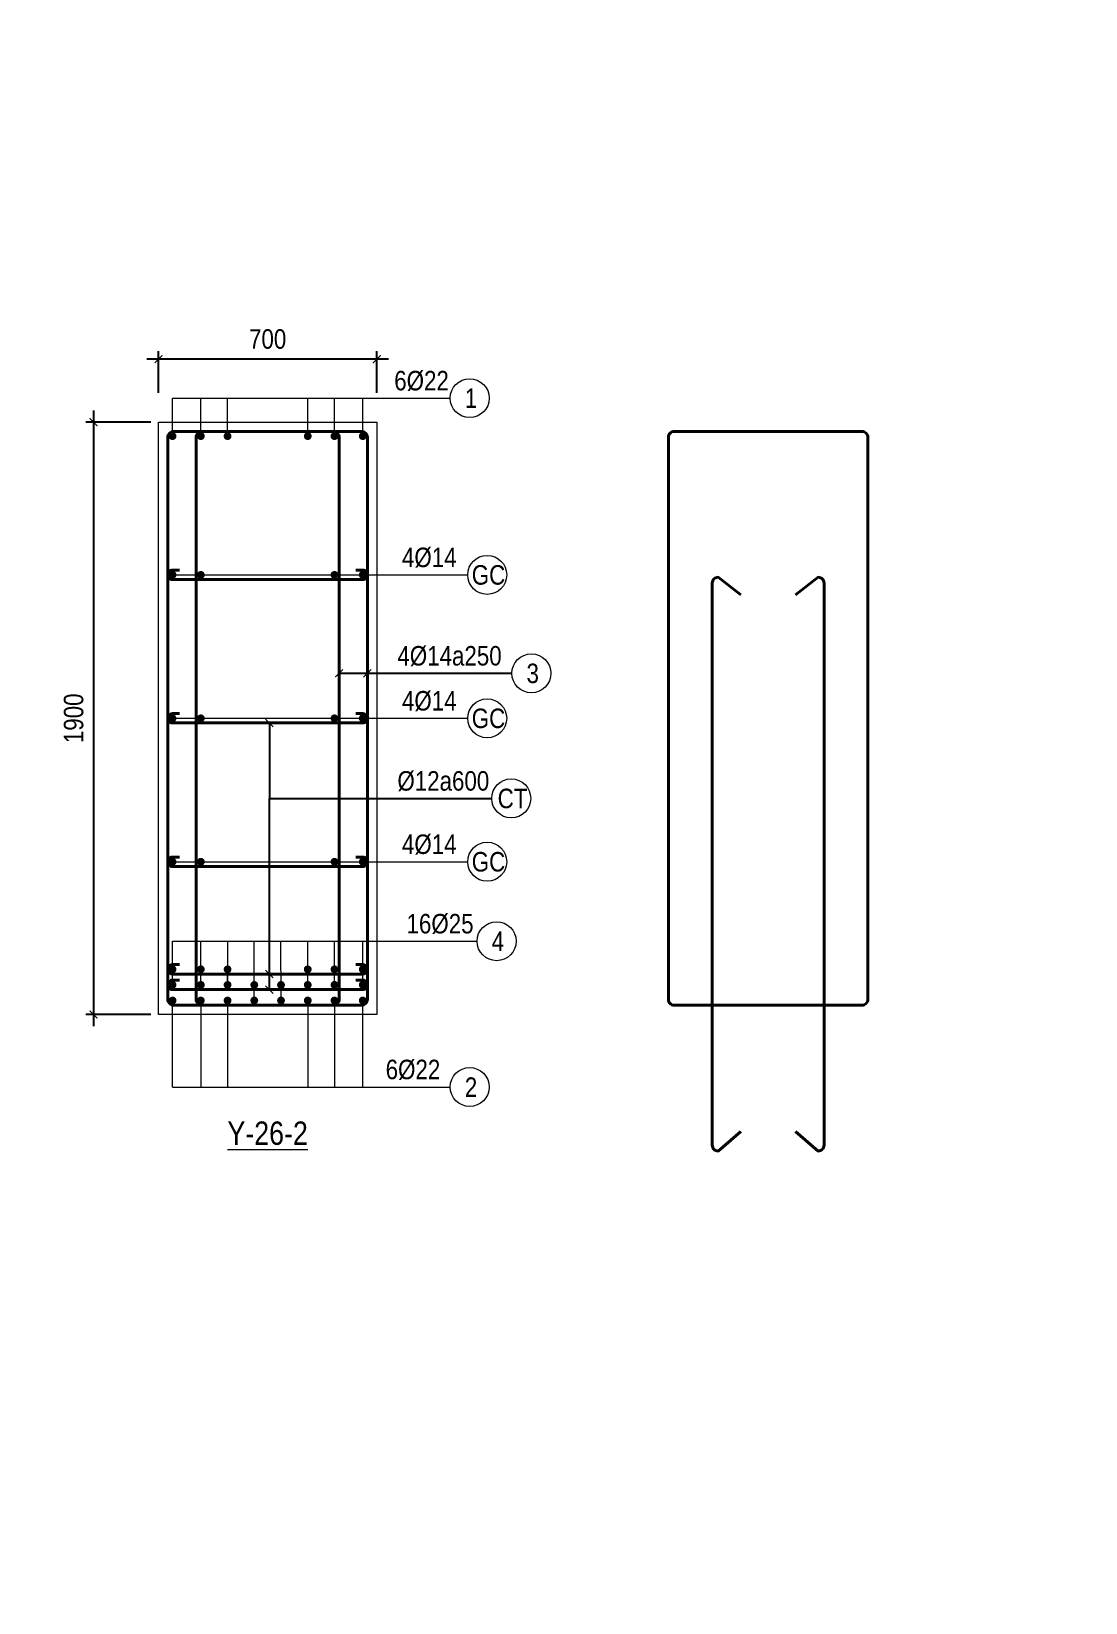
# Model space of a CAD drawing. Header units: millimetres. Extents: x 3014920 to 3563667, y -1638653 to -1356471.
# Drawn here: x 3338178 to 3341559, y -1616561 to -1611522 of the extents above; entities that cross this region are included whole.
import ezdxf
from ezdxf.enums import TextEntityAlignment as Align
from ezdxf.xclip import XClip

# ---------------------------------------------------------------- set-up
doc = ezdxf.new("R2010")
doc.units = ezdxf.units.MM
doc.header["$MEASUREMENT"] = 0
doc.header["$XCLIPFRAME"] = 0
doc.header["$PDMODE"] = 2
doc.linetypes.add('HIDDEN', pattern=[0.375, 0.25, -0.125])
doc.layers.get('0').update_dxf_attribs({"lineweight": 9})
doc.layers.get('Defpoints').update_dxf_attribs({"color": 10, "lineweight": 0})
for name, color, linetype, lineweight in [('CDAI', 21, 'Continuous', 40), ('CTHEP', 50, 'Continuous', 50), ('DBAO', 90, 'Continuous', 13), ('DGIONG', 130, 'Continuous', 13), ('DMo', 9, 'HIDDEN', 9), ('KTH', 154, 'Continuous', 9), ('Net khuat', 8, 'HIDDEN', 13), ('TEXT', 7, 'Continuous', 15)]:
    doc.layers.add(name, color=color, linetype=linetype, lineweight=lineweight)
doc.styles.add('Star-HelCon', font='VHELVCN_0.TTF')
doc.styles.add('TTP-HelCon', font='VHELVCN_0.TTF')
doc.dimstyles.new('TTP-25', dxfattribs={"dimscale": 25, "dimtxt": 2.5, "dimasz": 1, "dimexe": 1, "dimexo": 1, "dimgap": 0.09, "dimtad": 0, "dimdec": 4, "dimrnd": 1, "dimzin": 9, "dimdsep": 46, "dimtxsty": 'TTP-HelCon', "dimblk": 'ARCHTICK', "dimcen": 0.09, "dimdle": 1.5, "dimclrd": 256, "dimclre": 256, "dimclrt": 7, "dimadec": 0, "dimazin": 0, "dimtfac": 1, "dimtdec": 4, "dimtmove": 0, "dimatfit": 3, "dimldrblk": 'ARCHTICK', "dimfxl": 1, "dimtvp": 1, "dimtolj": 1, "dimtzin": 0, "dimarcsym": 0})

# ---------------------------------------------------------------- blocks, each defined once
blk = doc.blocks.new('2Y-24')
at = {"layer": 'CTHEP'}
blk.add_line((1530.00001, -970), (59445.00001, -970), dxfattribs=at)
blk = doc.blocks.new('_ArchTick')
at = {"color": 0, "linetype": 'ByBlock', "const_width": 0.15}
blk.add_lwpolyline([(-0.5, -0.5), (0.5, 0.5)], dxfattribs=at)
blk = doc.blocks.new('*D793')
at = {"layer": 'Defpoints', "color": 0, "ltscale": 500, "transparency": 16777216}
for p in [(3338585.5, -1612774.8), (3338377.2, -1614674.8), (3338585.5, -1614674.8)]:
    blk.add_point(p, dxfattribs=at)
at = {"layer": 'KTH', "lineweight": -2, "ltscale": 500, "transparency": 16777216}
for p, q in [((3338560.5, -1612774.8), (3338352.2, -1612774.8)), ((3338377.2, -1612737.3), (3338377.2, -1614712.3)), ((3338560.5, -1614674.8), (3338352.2, -1614674.8))]:
    blk.add_line(p, q, dxfattribs=at)
at = {"layer": 'KTH', "lineweight": -2, "ltscale": 500, "transparency": 16777216, "xscale": 25, "yscale": 25, "zscale": 25}
for p, rotation in [((3338377.2, -1612774.8), 90), ((3338377.2, -1614674.8), 270)]:
    blk.add_blockref('_ArchTick', p, dxfattribs=dict(at, rotation=rotation))
at = {"layer": 'KTH', "color": 7, "ltscale": 500, "transparency": 16777216, "insert": (3338313.4, -1613724.8), "char_height": 62.5, "attachment_point": 5, "rotation": 90, "style": 'TTP-HelCon'}
blk.add_mtext('\\A1;1900', dxfattribs=at)
blk = doc.blocks.new('*D794')
at = {"layer": 'Defpoints', "color": 0, "ltscale": 500, "transparency": 16777216}
for p in [(3338585.5, -1612572.6), (3338585.5, -1612705.8), (3339285.5, -1612705.8)]:
    blk.add_point(p, dxfattribs=at)
at = {"layer": 'KTH', "lineweight": -2, "ltscale": 500, "transparency": 16777216}
for p, q in [((3339323, -1612572.6), (3338548, -1612572.6)), ((3338585.5, -1612680.8), (3338585.5, -1612547.6)), ((3339285.5, -1612680.8), (3339285.5, -1612547.6))]:
    blk.add_line(p, q, dxfattribs=at)
at = {"layer": 'KTH', "lineweight": -2, "ltscale": 500, "transparency": 16777216, "xscale": 25, "yscale": 25, "zscale": 25, "rotation": 180}
blk.add_blockref('_ArchTick', (3338585.5, -1612572.6), dxfattribs=at)
at = {"layer": 'KTH', "lineweight": -2, "ltscale": 500, "transparency": 16777216, "xscale": 25, "yscale": 25, "zscale": 25}
blk.add_blockref('_ArchTick', (3339285.5, -1612572.6), dxfattribs=at)
at = {"layer": 'KTH', "color": 7, "ltscale": 500, "transparency": 16777216, "insert": (3338935.5, -1612508.7), "char_height": 62.5, "attachment_point": 5, "style": 'TTP-HelCon'}
blk.add_mtext('\\A1;700', dxfattribs=at)
blk = doc.blocks.new('2Y-29')
at = {"layer": 'CTHEP'}
for p, q in [((82396.41101, -489.99841), (8878.4469, -489.99842)), ((82396.41101, -949.99894), (8878.4469, -949.99894)), ((82396.41101, -1409.99947), (8878.4469, -1409.99947))]:
    blk.add_line(p, q, dxfattribs=at)
blk.add_lwpolyline([(8854.99241, -529.99859), (8854.99241, -30), (82444.99991, -30)], dxfattribs=at)
blk = doc.blocks.new('*D1042')
at = {"layer": 'Defpoints', "color": 0, "transparency": 16777216}
for p in [(2727691.3, -2204746.8), (2727691.3, -2205020.8), (2734341.3, -2205020.8)]:
    blk.add_point(p, dxfattribs=at)
at = {"layer": 'KTH', "lineweight": -2, "transparency": 16777216}
for p, q in [((2727691.3, -2204995.8), (2727691.3, -2204721.8)), ((2734341.3, -2204995.8), (2734341.3, -2204721.8)), ((2734378.8, -2204746.8), (2727653.8, -2204746.8))]:
    blk.add_line(p, q, dxfattribs=at)
at = {"layer": 'KTH', "lineweight": -2, "transparency": 16777216, "xscale": 25, "yscale": 25, "zscale": 25, "rotation": 180}
blk.add_blockref('_ArchTick', (2727691.3, -2204746.8), dxfattribs=at)
at = {"layer": 'KTH', "lineweight": -2, "transparency": 16777216, "xscale": 25, "yscale": 25, "zscale": 25}
blk.add_blockref('_ArchTick', (2734341.3, -2204746.8), dxfattribs=at)
at = {"layer": 'KTH', "color": 7, "transparency": 16777216, "insert": (2731016.3, -2204683), "char_height": 62.5, "attachment_point": 5, "style": 'TTP-HelCon'}
blk.add_mtext('\\A1;6650', dxfattribs=at)
blk = doc.blocks.new('2Y-28')
at = {"layer": 'CTHEP'}
blk.add_line((2756960.31386, -2205821.14638), (2725641.30636, -2205821.14638), dxfattribs=at)
at = {"layer": 'CTHEP', "elevation": 0}
for points in [[(2725588.51871, -2205550.81305), (2725588.51871, -2205350.81305), (2756961.31386, -2205350.81305), (2756961.31386, -2205580.81305)], [(2727691.08208, -2205380.81305), (2734341.98978, -2205380.81305)], [(2725588.51871, -2205690.81305), (2725588.51871, -2206290.81305), (2756961.31386, -2206290.81304), (2756961.31386, -2205630.81304)]]:
    blk.add_lwpolyline(points, dxfattribs=at)
at = {"layer": 'DBAO', "linetype": 'Continuous'}
for p, q in [((2726191.31386, -2205320.81305), (2735841.31386, -2205320.81305)), ((2756991.31386, -2206320.81305), (2726241.31386, -2206320.81305))]:
    blk.add_line(p, q, dxfattribs=at)
at = {"layer": 'Net khuat', "ltscale": 250}
blk.add_line((2726241.31225, -2205870.78041), (2735791.31386, -2205870.80569), dxfattribs=at)
at = {"layer": 'KTH'}
dim = blk.add_linear_dim(base=(2727691.31225, -2204746.80844), p1=(2734341.31224, -2205020.81305), p2=(2727691.31225, -2205020.81305), dimstyle='TTP-25', override={"dimtmove": 1}, dxfattribs=at)
dim.commit()
dim.dimension.update_dxf_attribs({"geometry": '*D1042', "text_midpoint": (2731016.31224, -2204682.97511)})

msp = doc.modelspace()

# ---------------------------------------------------------------- linework, layer by layer
at = {"layer": 'CDAI'}
for points in [[(3338634.21206, -1612804.81871), (3339236.71206, -1612804.81871, -0.4142135624), (3339255.46206, -1612823.56871), (3339255.46206, -1614626.06871, -0.4142135624), (3339236.71206, -1614644.81871), (3338634.21206, -1614644.81871, -0.4142135624), (3338615.46206, -1614626.06871), (3338615.46206, -1612823.56871, -0.4142135624)], [(3339145.99778, -1612804.81871), (3338724.92635, -1612804.81871, 0.4142135624), (3338706.17635, -1612823.56871), (3338706.17635, -1614626.06871, 0.4142135624), (3338724.92635, -1614644.81871), (3339145.99778, -1614644.81871, 0.4142135624), (3339164.74778, -1614626.06871), (3339164.74778, -1612823.56871, 0.4142135624)], [(3340239.25127, -1612804.81871), (3340841.75127, -1612804.81871, -0.4142135624), (3340860.50127, -1612823.56871), (3340860.50127, -1614626.06871, -0.4142135624), (3340841.75127, -1614644.81871), (3340239.25127, -1614644.81871, -0.4142135624), (3340220.50127, -1614626.06871), (3340220.50127, -1612823.56871, -0.4142135624)]]:
    msp.add_lwpolyline(points, format="xyb", close=True, dxfattribs=at)
for points in [[(3338652.38205, -1613249.8187), (3338630.46206, -1613249.8187, 0.4142135624), (3338615.46206, -1613264.8187, 0.4142135624), (3338630.46206, -1613279.8187), (3339240.46206, -1613279.8187, 0.4142135624), (3339255.46206, -1613264.8187, 0.4142135624), (3339240.46206, -1613249.8187), (3339218.54207, -1613249.8187)], [(3340452.80812, -1615049.55644), (3340379.96556, -1615112.48986, -0.4142135624), (3340361.21556, -1615093.73986), (3340361.21556, -1613291.23986, -0.4142135624), (3340379.96556, -1613272.48986), (3340452.80812, -1613328.89463)], [(3340628.19443, -1615049.55644), (3340701.03699, -1615112.48986, 0.4142135624), (3340719.78699, -1615093.73986), (3340719.78699, -1613291.23986, 0.4142135624), (3340701.03699, -1613272.48986), (3340628.19443, -1613328.89463)], [(3338652.38205, -1613709.81871), (3338630.46206, -1613709.81871, 0.4142135624), (3338615.46206, -1613724.81871, 0.4142135624), (3338630.46206, -1613739.81871), (3339240.46206, -1613739.81871, 0.4142135624), (3339255.46206, -1613724.81871, 0.4142135624), (3339240.46206, -1613709.81871), (3339218.54207, -1613709.81871)], [(3338652.38205, -1614169.8187), (3338630.46206, -1614169.8187, 0.4142135624), (3338615.46206, -1614184.8187, 0.4142135624), (3338630.46206, -1614199.8187), (3339240.46206, -1614199.8187, 0.4142135624), (3339255.46206, -1614184.8187, 0.4142135624), (3339240.46206, -1614169.8187), (3339218.54207, -1614169.8187)], [(3338652.38205, -1614514.81871), (3338630.46206, -1614514.81871, 0.4142135624), (3338615.46206, -1614529.81871, 0.4142135624), (3338630.46206, -1614544.81871), (3339240.46206, -1614544.81871, 0.4142135624), (3339255.46206, -1614529.81871, 0.4142135624), (3339240.46206, -1614514.81871), (3339218.54207, -1614514.81871)], [(3338652.38205, -1614564.81871), (3338630.46206, -1614564.81871, 0.4142135624), (3338615.46206, -1614579.81871, 0.4142135624), (3338630.46206, -1614594.81871), (3339240.46206, -1614594.81871, 0.4142135624), (3339255.46206, -1614579.81871, 0.4142135624), (3339240.46206, -1614564.81871), (3339218.54207, -1614564.81871)]]:
    msp.add_lwpolyline(points, format="xyb", dxfattribs=at)
at = {"layer": 'CTHEP', "const_width": 12.5}
for points in [[(3338624.21206, -1612819.81871, 1), (3338636.71206, -1612819.81871, 1)], [(3338714.92635, -1612819.81871, -1), (3338727.42635, -1612819.81871, -1)], [(3338800.64063, -1612819.81871, -1), (3338813.14063, -1612819.81871, -1)], [(3339070.28349, -1612819.81871, 1), (3339057.78349, -1612819.81871, 1)], [(3339155.99778, -1612819.81871, 1), (3339143.49778, -1612819.81871, 1)], [(3339234.21206, -1612819.81871, 1), (3339246.71206, -1612819.81871, 1)], [(3338624.21206, -1613264.8187, 1), (3338636.71206, -1613264.8187, 1)], [(3338714.92635, -1613264.81871, 1), (3338727.42635, -1613264.81871, 1)], [(3339143.49778, -1613264.81871, 1), (3339155.99778, -1613264.81871, 1)], [(3339234.21206, -1613264.8187, 1), (3339246.71206, -1613264.8187, 1)], [(3338624.21206, -1613724.81871, 1), (3338636.71206, -1613724.81871, 1)], [(3338714.92635, -1613724.81871, 1), (3338727.42635, -1613724.81871, 1)], [(3339143.49778, -1613724.81871, 1), (3339155.99778, -1613724.81871, 1)], [(3339234.21206, -1613724.81871, 1), (3339246.71206, -1613724.81871, 1)], [(3338624.21206, -1614184.8187, 1), (3338636.71206, -1614184.8187, 1)], [(3338714.92635, -1614184.8187, 1), (3338727.42635, -1614184.8187, 1)], [(3339143.49778, -1614184.8187, 1), (3339155.99778, -1614184.8187, 1)], [(3339234.21206, -1614184.8187, 1), (3339246.71206, -1614184.8187, 1)], [(3338624.21206, -1614529.81871, -1), (3338636.71206, -1614529.81871, -1)], [(3338714.92635, -1614529.81871, 1), (3338727.42635, -1614529.81871, 1)], [(3338800.64063, -1614529.81871, 1), (3338813.14063, -1614529.81871, 1)], [(3339070.28349, -1614529.81871, -1), (3339057.78349, -1614529.81871, -1)], [(3339155.99778, -1614529.81871, -1), (3339143.49778, -1614529.81871, -1)], [(3339234.21206, -1614529.81871, -1), (3339246.71206, -1614529.81871, -1)], [(3338624.21206, -1614579.81871, -1), (3338636.71206, -1614579.81871, -1)], [(3338714.92635, -1614579.81871, 1), (3338727.42635, -1614579.81871, 1)], [(3338800.64063, -1614579.81871, 1), (3338813.14063, -1614579.81871, 1)], [(3338886.35492, -1614579.81871, 1), (3338898.85492, -1614579.81871, 1)], [(3338984.5692, -1614579.81871, -1), (3338972.0692, -1614579.81871, -1)], [(3339070.28349, -1614579.81871, -1), (3339057.78349, -1614579.81871, -1)], [(3339155.99778, -1614579.81871, -1), (3339143.49778, -1614579.81871, -1)], [(3339234.21206, -1614579.81871, -1), (3339246.71206, -1614579.81871, -1)], [(3338624.21206, -1614629.81871, 1), (3338636.71206, -1614629.81871, 1)], [(3338714.92635, -1614629.81871, 1), (3338727.42635, -1614629.81871, 1)], [(3338800.64063, -1614629.81871, 1), (3338813.14063, -1614629.81871, 1)], [(3338886.35492, -1614629.81871, 1), (3338898.85492, -1614629.81871, 1)], [(3338984.5692, -1614629.81871, -1), (3338972.0692, -1614629.81871, -1)], [(3339070.28349, -1614629.81871, -1), (3339057.78349, -1614629.81871, -1)], [(3339155.99778, -1614629.81871, -1), (3339143.49778, -1614629.81871, -1)], [(3339234.21206, -1614629.81871, 1), (3339246.71206, -1614629.81871, 1)]]:
    msp.add_lwpolyline(points, format="xyb", close=True, dxfattribs=at)
at = {"layer": 'DBAO', "flags": 128}
for points in [[(3338585.46206, -1612774.81871), (3339285.46206, -1612774.81871)], [(3339285.46206, -1612774.81871), (3339285.46206, -1614674.81871), (3338585.46206, -1614674.81871), (3338585.46206, -1612774.81871)]]:
    msp.add_lwpolyline(points, dxfattribs=at)
at = {"layer": 'DGIONG'}
for p, q in [((3338630.46206, -1612819.81871), (3338630.46206, -1612698.06871)), ((3338630.46206, -1612698.06871), (3339521.05857, -1612698.06871)), ((3338721.17635, -1612819.81871), (3338721.17635, -1612698.06871)), ((3338806.89063, -1612819.81871), (3338806.89063, -1612698.06871)), ((3339064.03349, -1612819.81871), (3339064.03349, -1612698.06871)), ((3339149.74778, -1612819.81871), (3339149.74778, -1612698.06871)), ((3339240.46206, -1612819.81871), (3339240.46206, -1612698.06871)), ((3338630.46206, -1613264.8187), (3339577.02313, -1613264.81871)), ((3338630.46206, -1613724.81871), (3339577.02313, -1613724.81871)), ((3338630.46206, -1614184.8187), (3339577.02313, -1614184.81871)), ((3338630.46206, -1614439.67271), (3339607.21344, -1614439.67271)), ((3338630.46206, -1614579.81871), (3338630.46206, -1614439.67271)), ((3338721.17635, -1614579.81871), (3338721.17635, -1614439.67271)), ((3338807.5113, -1614579.81871), (3338807.5113, -1614439.67271)), ((3338892.60492, -1614629.81871), (3338892.1853, -1614439.67271)), ((3338978.67642, -1614629.81871), (3338978.2568, -1614439.67271)), ((3339064.03349, -1614579.81871), (3339064.03349, -1614439.67271)), ((3339149.74778, -1614579.81871), (3339149.74778, -1614439.67271)), ((3339240.46206, -1614579.81871), (3339240.46206, -1614439.67271)), ((3338806.89063, -1614579.81871), (3338806.89063, -1614534.81871)), ((3338630.46206, -1614907.22053), (3338630.46206, -1614629.81871)), ((3338721.17635, -1614629.81871), (3338721.17635, -1614907.22053)), ((3338806.89063, -1614629.81871), (3338806.89063, -1614907.22053)), ((3339064.03349, -1614629.81871), (3339064.03349, -1614907.22053)), ((3339149.74778, -1614629.81871), (3339149.74778, -1614907.22053)), ((3339240.46206, -1614907.22053), (3339240.46206, -1614629.81871)), ((3338630.46206, -1614907.22053), (3339521.05857, -1614907.22053))]:
    msp.add_line(p, q, dxfattribs=at)
for centre in [(3339583.55857, -1612698.06871), (3339639.52313, -1613264.81871), (3339781.3889, -1613580.49557), (3339639.52313, -1613724.81871), (3339716.62602, -1613981.7045), (3339639.52313, -1614184.81871), (3339669.71344, -1614439.67271), (3339583.55857, -1614907.22053)]:
    msp.add_circle(centre, 62.5, dxfattribs=at)

# ---------------------------------------------------------------- block references
at = {"layer": 'DGIONG', "color": 5}
ref = msp.add_blockref('2Y-29', (3322549.76415, -1611957.77383), dxfattribs=at)
XClip(ref).set_block_clipping_path([(68830.4261572161, -3887.6057525929), (83784.008830192, 855.4057333251)])
ref = msp.add_blockref('2Y-29', (3327376.09619, -1616030.71659), dxfattribs=at)
XClip(ref).set_block_clipping_path([(40863.300425333, -3919.454957101), (57139.9235822782, 925.4208952291)])
at = {"layer": 'DMo'}
ref = msp.add_blockref('2Y-24', (3287541.3526, -1610551.87732), dxfattribs=at)
XClip(ref).set_block_clipping_path([(15315.2700032932, -2504.5849999781), (32036.3785386621, 970.6835081088)])
ref = msp.add_blockref('2Y-28', (613210.10121, 590773.29223), dxfattribs=at)
XClip(ref).set_block_clipping_path([(2733110.1478017, -2207786.9186925623), (2749218.2050450472, -2204511.9142102441)])

# ---------------------------------------------------------------- texts
at = {"layer": 'TEXT', "style": 'TTP-HelCon'}
for s, p in [('6Þ22', (3339341.42039, -1612673.06871)), ('4Þ14', (3339366.18785, -1613239.81871)), ('4Þ14a250', (3339351.5406, -1613555.49557)), ('4Þ14', (3339366.18785, -1613699.81871)), ('Þ12a600', (3339351.5406, -1613956.7045)), ('4Þ14', (3339366.18785, -1614159.81871)), ('16Þ25', (3339380.83418, -1614414.67271)), ('6Þ22', (3339313.92039, -1614882.22053))]:
    msp.add_text(s, height=62.5, dxfattribs=at).set_placement(p)
at = {"layer": 'TEXT', "style": 'Star-HelCon'}
for s, p in [('1', (3339587.72524, -1612698.06871)), ('GC', (3339643.68979, -1613264.81871)), ('3', (3339785.55556, -1613580.49557)), ('GC', (3339643.68979, -1613724.81871)), ('CT', (3339720.79269, -1613981.7045)), ('GC', (3339643.68979, -1614184.81871)), ('4', (3339673.88011, -1614439.67271)), ('2', (3339587.72524, -1614907.22053))]:
    msp.add_text(s, height=62.5, dxfattribs=at).set_placement(p, align=Align.MIDDLE)
at = {"layer": 'TEXT', "style": 'TTP-HelCon'}
msp.add_text('%%UY-26-2', height=75, dxfattribs=at).set_placement((3338935.46206, -1615092.80669), align=Align.CENTER)

# ---------------------------------------------------------------- dimensions: what is measured, and where the dimension line sits
at = {"layer": 'KTH', "ltscale": 500}
dim = msp.add_linear_dim(base=(3338585.46206, -1612572.56871), p1=(3339285.46206, -1612705.80676), p2=(3338585.46206, -1612705.80676), dimstyle='TTP-25', dxfattribs=at)
dim.commit()
dim.dimension.update_dxf_attribs({"geometry": '*D794', "text_midpoint": (3338935.46206, -1612508.73537)})
dim = msp.add_linear_dim(base=(3338377.22442, -1614674.81871), p1=(3338585.46206, -1612774.81871), p2=(3338585.46206, -1614674.81871), angle=90, dimstyle='TTP-25', dxfattribs=at)
dim.commit()
dim.dimension.update_dxf_attribs({"geometry": '*D793', "text_midpoint": (3338313.39109, -1613724.81871)})

# ---------------------------------------------------------------- leaders
at = {"layer": 'DGIONG'}
for points in [[(3339164.74778, -1613580.49557), (3339718.8889, -1613580.49557)], [(3339255.46206, -1613580.49557), (3339718.8889, -1613580.49557)], [(3338941.10623, -1613739.81871), (3338941.10623, -1613981.7045), (3339654.12602, -1613981.7045)], [(3338941.10623, -1614594.81871), (3338941.10623, -1613981.7045), (3339654.12602, -1613981.7045)], [(3338941.10623, -1614544.81871), (3338941.10623, -1613981.7045), (3339654.12602, -1613981.7045)]]:
    msp.add_leader(points, dimstyle='TTP-25', dxfattribs=at)

doc.saveas('drawing.dxf')
